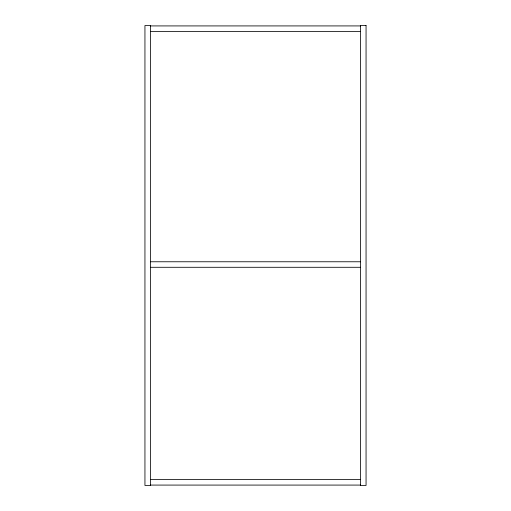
<?xml version="1.0" encoding="UTF-8"?>
<svg xmlns="http://www.w3.org/2000/svg" width="511" height="511" viewBox="0 0 511 511"><rect width="100%" height="100%" fill="white"/><g stroke="black" fill="none" stroke-linecap="round" stroke-linejoin="round"><path stroke-width="0.77" d="M150.477 25.92L360.523 25.92M150.477 31.446L360.523 31.446M150.477 261.766L360.523 261.766M150.477 267.291L360.523 267.291M150.477 479.554L360.523 479.554M150.477 485.08L360.523 485.08M150.477 25.55L144.945 25.55L144.945 485.45L150.477 485.45L150.477 25.55M366.055 25.55L360.523 25.55L360.523 485.45L366.055 485.45L366.055 25.55"/></g></svg>
